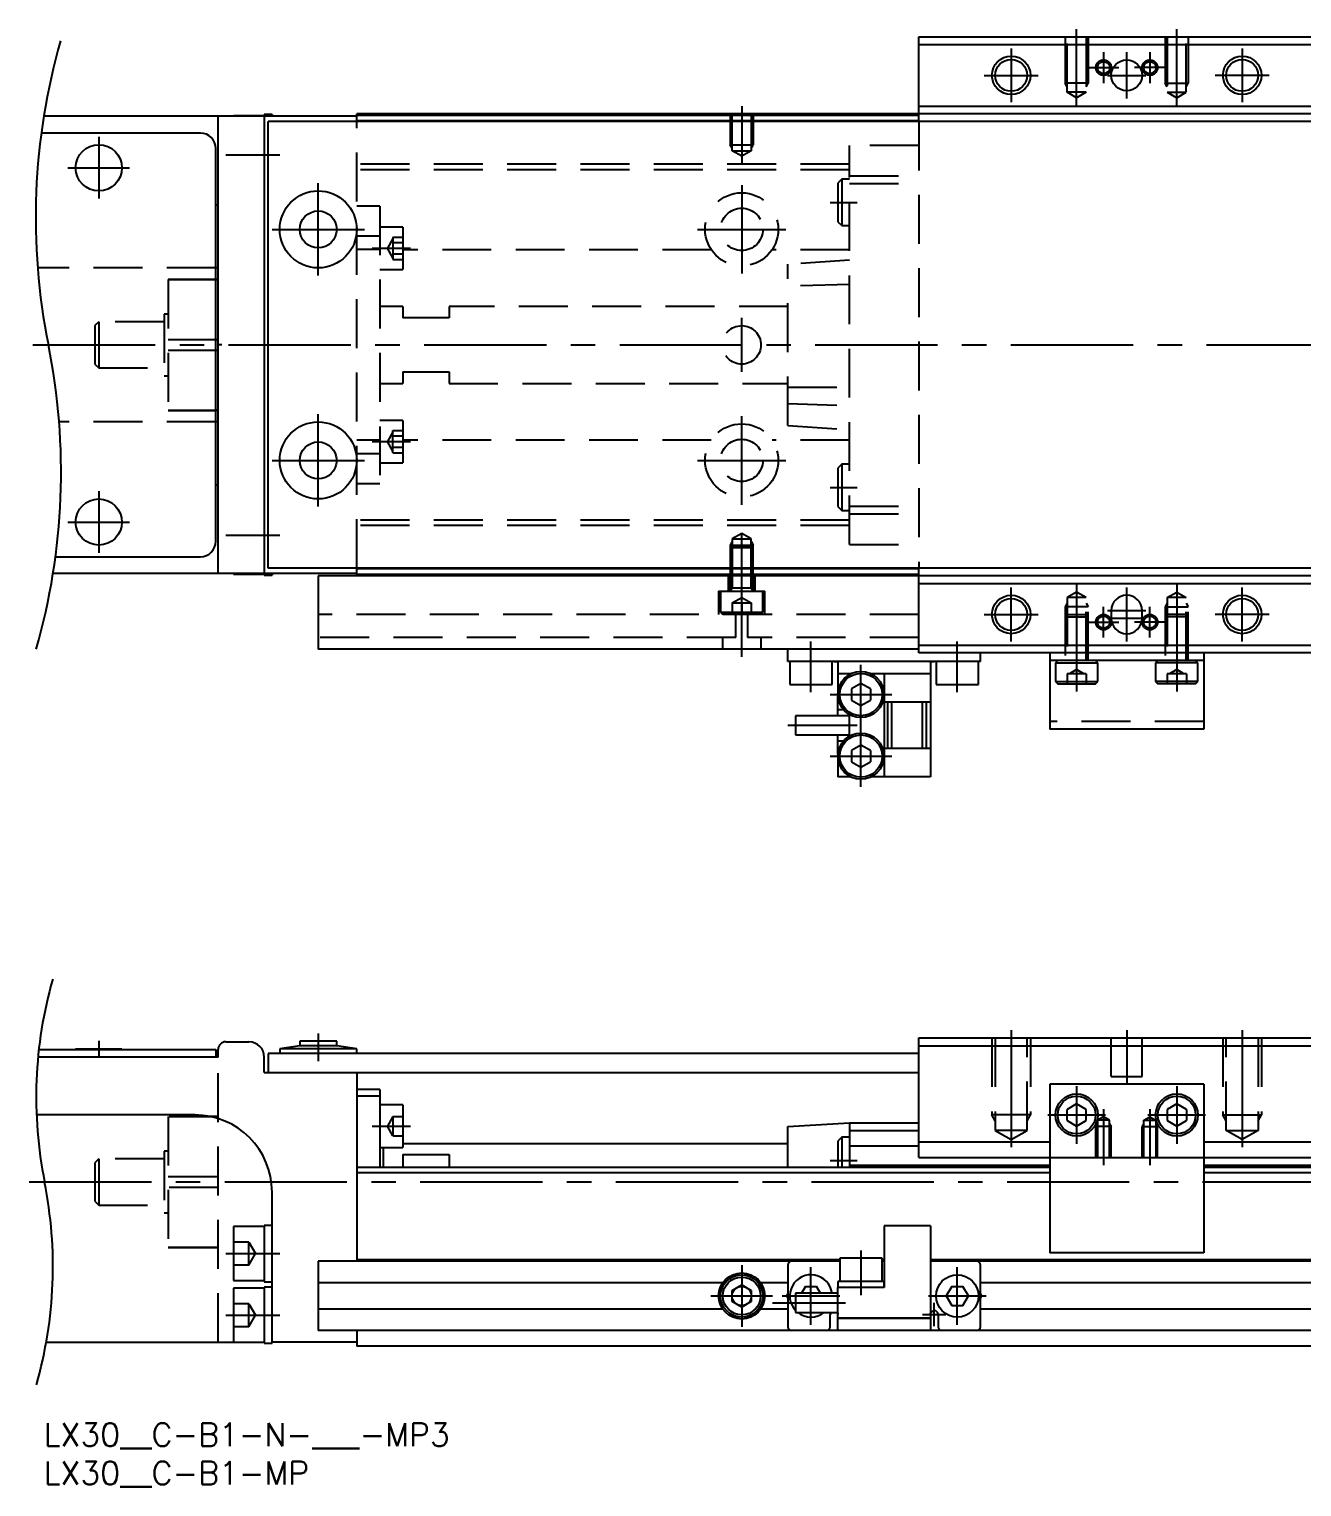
# Model space of a CAD drawing. Extents: x -2 to 444, y -8 to 195.
# Drawn here: x -1.9 to 163.4, y -8.3 to 181 of the extents above; entities that cross this region are included whole.
import ezdxf

# ---------------------------------------------------------------- set-up
doc = ezdxf.new("R2010")
doc.units = 0
doc.header["$LTSCALE"] = 0.5
doc.linetypes.add('CENTER', pattern=[50.8, 31.75, -6.35, 6.35, -6.35])
doc.linetypes.add('DASHED', pattern=[19.05, 12.7, -6.35])
for name, color, linetype in [('MSM_CENTER', 1, 'CENTER'), ('MSM_CONTINUOUS', 7, 'CONTINUOUS'), ('MSM_DASHED', 4, 'DASHED'), ('MSM_NARROW', 5, 'CONTINUOUS'), ('MSM_PART_NUMBER', 7, 'CONTINUOUS')]:
    doc.layers.add(name, color=color, linetype=linetype)
doc.styles.get("Standard").update_dxf_attribs({"font": 'txt.shx', "height": 3, "bigfont": 'bigfont.shx'})

msp = doc.modelspace()

# ---------------------------------------------------------------- linework, layer by layer
at = {"layer": 'MSM_CENTER'}
for p, q in [((134.14, 171.09), (134.14, 181)), ((147.14, 171.09), (147.14, 181)), ((125.64, 178.5), (125.64, 171.5)), ((137.64, 178), (137.64, 174)), ((140.64, 172), (140.64, 178)), ((143.64, 178), (143.64, 174)), ((155.64, 178.5), (155.64, 171.5)), ((122.14, 175), (129.14, 175)), ((135.64, 176), (139.64, 176)), ((138.14, 175), (143.14, 175)), ((145.64, 176), (141.64, 176)), ((159.14, 175), (152.14, 175)), ((90.64, 171), (90.64, 163.49)), ((7.14, 167), (7.14, 159)), ((23.64, 164.7), (30.64, 164.7)), ((3.14, 163), (11.14, 163)), ((35.64, 149), (35.64, 161)), ((90.64, 160.75), (90.64, 149.25)), ((102.14, 158.5), (105.64, 158.5)), ((29.64, 155), (41.64, 155)), ((84.89, 155), (96.39, 155)), ((42.64, 152.55), (47.64, 152.55)), ((90.64, 136.5), (90.64, 143.5)), ((-1.4, 140), (353.64, 140)), ((35.64, 119), (35.64, 131)), ((90.64, 119.25), (90.64, 130.75)), ((42.64, 127.44), (47.64, 127.44)), ((29.64, 125), (41.64, 125)), ((84.89, 125), (96.39, 125)), ((102.14, 121.5), (105.64, 121.5)), ((7.14, 121), (7.14, 113)), ((3.14, 117), (11.14, 117)), ((90.64, 99.5), (90.64, 116.51)), ((23.64, 115.3), (30.64, 115.3)), ((125.64, 101.5), (125.64, 108.5)), ((134.14, 108.91), (134.14, 95)), ((140.64, 101.5), (140.64, 108.5)), ((147.14, 108.91), (147.14, 95)), ((155.64, 101.5), (155.64, 108.5)), ((122.14, 105), (129.14, 105)), ((137.64, 102), (137.64, 106)), ((138.14, 105.5), (143.14, 105.5)), ((138.14, 104.5), (143.14, 104.5)), ((143.64, 102), (143.64, 106)), ((159.14, 105), (152.14, 105)), ((135.64, 104), (139.64, 104)), ((145.64, 104), (141.64, 104)), ((99.64, 94.9), (99.64, 101.5)), ((118.64, 94.9), (118.64, 101.5)), ((106.13, 82.6), (106.13, 98.6)), ((102.13, 94.6), (110.13, 94.6)), ((96.64, 90.6), (105.64, 90.6)), ((102.13, 86.6), (110.13, 86.6)), ((7.14, 49.61), (7.14, 47.49)), ((35.64, 50.6), (35.64, 47)), ((125.64, 51), (125.64, 35.81)), ((140.64, 51), (140.64, 44)), ((155.64, 51), (155.64, 35.81)), ((134.14, 43.75), (134.14, 36.25)), ((147.14, 43.75), (147.14, 36.25)), ((130.39, 40), (137.89, 40)), ((137.64, 40.76), (137.64, 33.5)), ((143.39, 40), (150.89, 40)), ((143.64, 40.76), (143.64, 33.5)), ((42.64, 38.55), (47.64, 38.55)), ((102.14, 34.1), (105.64, 34.1)), ((-1.9, 31.3), (353.64, 31.3)), ((23.64, 22), (30.64, 22)), ((106.13, 22.4), (106.13, 16.6)), ((90.64, 20.5), (90.64, 12.5)), ((99.64, 12.75), (99.64, 20.25)), ((118.64, 12.75), (118.64, 20.25)), ((86.64, 16.5), (94.64, 16.5)), ((94.64, 15.6), (104.14, 15.6)), ((95.89, 16.5), (103.39, 16.5)), ((114.89, 16.5), (122.39, 16.5)), ((115.64, 12.6), (115.64, 15.6)), ((23.64, 14), (30.64, 14)), ((114.14, 14.1), (117.14, 14.1))]:
    msp.add_line(p, q, dxfattribs=at)
at = {"layer": 'MSM_CONTINUOUS'}
for p, q in [((113.64, 180), (167.64, 180)), ((113.64, 169), (113.64, 180)), ((113.64, 179), (167.64, 179)), ((113.64, 171), (167.64, 171)), ((40.64, 169.7), (0.01, 169.7)), ((22.64, 110.3), (22.64, 169.7)), ((24.64, 169.75), (24.64, 169.7)), ((28.64, 169.75), (24.64, 169.75)), ((29.64, 169.9), (28.64, 169.9)), ((28.64, 169.9), (28.64, 110.1)), ((351.14, 169), (29.14, 169)), ((29.14, 111), (29.14, 169)), ((29.64, 169.9), (29.64, 169.7)), ((40.64, 169), (40.64, 170)), ((340.64, 170), (40.64, 170)), ((113.64, 169.8), (40.64, 169.8)), ((113.64, 169.1), (40.64, 169.1)), ((20.34, 167.5), (-0.32, 167.5)), ((22.34, 114.5), (22.34, 165.5)), ((22.34, 158.2), (22.64, 158.2)), ((22.64, 150), (22.34, 150)), ((22.64, 148.5), (22.34, 148.5)), ((22.64, 148.47), (22.34, 148.47)), ((22.34, 140.72), (22.64, 140.72)), ((22.64, 139.28), (22.34, 139.28)), ((22.64, 131.53), (22.34, 131.53)), ((22.64, 131.5), (22.34, 131.5)), ((22.64, 130), (22.34, 130)), ((22.64, 121.8), (22.34, 121.8)), ((1.52, 112.5), (20.34, 112.5)), ((40.64, 110.3), (1.19, 110.3)), ((24.64, 110.3), (24.64, 110.25)), ((24.64, 110.25), (28.64, 110.25)), ((28.64, 110.1), (29.64, 110.1)), ((351.14, 111), (29.14, 111)), ((29.64, 110.3), (29.64, 110.1)), ((35.64, 110), (35.64, 100.5)), ((345.64, 110), (35.64, 110)), ((40.64, 110), (40.64, 111)), ((113.64, 110.9), (40.64, 110.9)), ((113.64, 110.2), (40.64, 110.2)), ((113.64, 100), (113.64, 111)), ((113.64, 109), (167.64, 109)), ((138.64, 105.5), (138.64, 104.5)), ((142.64, 104.5), (142.64, 105.5)), ((113.64, 100.5), (35.64, 100.5)), ((96.64, 98.9), (96.64, 100.5)), ((113.64, 101), (167.64, 101)), ((121.64, 98.9), (96.64, 98.9)), ((96.89, 98.9), (96.89, 95.9)), ((102.39, 95.9), (102.39, 98.9)), ((102.64, 98.9), (102.8, 98.9)), ((102.8, 98.9), (102.95, 98.89)), ((102.95, 98.89), (103.06, 98.87)), ((103.06, 98.87), (103.12, 98.83)), ((103.12, 98.83), (103.14, 98.77)), ((103.14, 98.77), (103.14, 94.84)), ((167.64, 100), (113.64, 100)), ((115.14, 98.77), (115.16, 98.84)), ((115.14, 98.77), (115.14, 83.9)), ((115.16, 98.84), (115.23, 98.88)), ((115.23, 98.88), (115.34, 98.9)), ((115.34, 98.9), (115.49, 98.9)), ((115.49, 98.9), (115.64, 98.9)), ((115.89, 98.9), (115.89, 95.9)), ((121.39, 95.9), (121.39, 98.9)), ((121.64, 98.9), (121.64, 100)), ((130.64, 100), (130.64, 90.1)), ((150.64, 99), (130.64, 99)), ((131.69, 99), (131.39, 98.7)), ((131.39, 98.7), (131.39, 96.3)), ((131.39, 98.7), (136.89, 98.7)), ((136.89, 98.7), (136.59, 99)), ((136.89, 96.3), (136.89, 98.7)), ((144.69, 99), (144.39, 98.7)), ((144.39, 98.7), (144.39, 96.3)), ((149.89, 98.7), (144.39, 98.7)), ((149.89, 98.7), (149.59, 99)), ((149.89, 96.3), (149.89, 98.7)), ((150.64, 100), (150.64, 90.1)), ((104.82, 97.3), (103.14, 97.3)), ((115.14, 97.3), (107.44, 97.3)), ((109.14, 97.3), (109.14, 83.9)), ((96.89, 95.9), (102.39, 95.9)), ((106.13, 96.04), (104.88, 95.32)), ((104.88, 95.32), (104.88, 93.88)), ((107.38, 95.32), (106.13, 96.04)), ((107.38, 95.32), (107.38, 93.88)), ((115.89, 95.9), (121.39, 95.9)), ((131.39, 96.3), (136.89, 96.3)), ((131.39, 96.3), (131.69, 96)), ((131.69, 96), (136.59, 96)), ((136.59, 96), (136.89, 96.3)), ((149.89, 96.3), (144.39, 96.3)), ((144.39, 96.3), (144.69, 96)), ((149.59, 96), (144.69, 96)), ((149.59, 96), (149.89, 96.3)), ((103.14, 91.85), (103.14, 94.36)), ((104.88, 93.88), (106.13, 93.16)), ((106.13, 93.16), (107.38, 93.88)), ((115.14, 93.6), (109.14, 93.6)), ((109.64, 87.6), (109.64, 93.6)), ((110.14, 87.6), (110.14, 93.6)), ((114.14, 87.6), (114.14, 93.6)), ((114.64, 87.6), (114.64, 93.6)), ((97.64, 91.85), (97.64, 89.35)), ((104.64, 91.85), (97.64, 91.85)), ((103.89, 92.6), (103.14, 92.6)), ((104.64, 89.2), (104.64, 92)), ((97.64, 89.35), (104.64, 89.35)), ((103.14, 86.84), (103.14, 89.35)), ((150.64, 90.1), (130.64, 90.1)), ((103.14, 88.6), (103.89, 88.6)), ((106.13, 88.04), (104.88, 87.32)), ((104.88, 87.32), (104.88, 85.88)), ((107.38, 87.32), (106.13, 88.04)), ((107.38, 87.32), (107.38, 85.88)), ((115.14, 87.6), (109.14, 87.6)), ((103.14, 86.36), (103.14, 83.9)), ((104.88, 85.88), (106.13, 85.16)), ((106.13, 85.16), (107.38, 85.88)), ((104.82, 83.9), (103.14, 83.9)), ((115.14, 83.9), (107.44, 83.9)), ((23.64, 49.5), (26.64, 49.5)), ((33.24, 49.6), (33.24, 49)), ((38.04, 49.6), (33.24, 49.6)), ((38.04, 49), (38.04, 49.6)), ((113.64, 34.5), (113.64, 50)), ((113.64, 50), (167.64, 50)), ((22.64, 47.5), (-0.75, 47.5)), ((-0.65, 48.5), (22.34, 48.5)), ((4.14, 48.6), (10.14, 48.6)), ((4.14, 48.6), (4.14, 48.5)), ((10.14, 48.5), (10.14, 48.6)), ((22.34, 48.5), (22.34, 47.5)), ((22.64, 47.5), (22.64, 48.5)), ((28.64, 45.5), (28.64, 47.5)), ((29.14, 48), (29.14, 45.5)), ((113.64, 48), (29.14, 48)), ((33.24, 49), (30.64, 48.6)), ((30.64, 48.6), (30.64, 48)), ((40.64, 48.6), (30.64, 48.6)), ((38.04, 49), (33.24, 49)), ((40.64, 48.6), (38.04, 49)), ((40.64, 48), (40.64, 48.6)), ((113.64, 49), (167.64, 49)), ((28.64, 45.5), (113.64, 45.5)), ((40.64, 45.5), (40.64, 21)), ((150.64, 44), (130.64, 44)), ((130.64, 44), (130.64, 22.1)), ((150.64, 44), (150.64, 22.1)), ((43.64, 43.3), (40.64, 43.3)), ((43.64, 42.45), (40.64, 42.45)), ((43.64, 43.3), (43.64, 33.2)), ((19.64, 40), (-0.95, 40)), ((46.64, 41.3), (43.64, 41.3)), ((46.64, 41.3), (46.64, 35.8)), ((134.14, 41.44), (132.89, 40.72)), ((132.89, 39.28), (132.89, 40.72)), ((135.39, 40.72), (134.14, 41.44)), ((135.39, 39.28), (135.39, 40.72)), ((147.14, 41.44), (145.89, 40.72)), ((145.89, 40.72), (145.89, 39.28)), ((148.39, 40.72), (147.14, 41.44)), ((148.39, 40.72), (148.39, 39.28)), ((96.64, 38.5), (104.64, 39)), ((96.64, 33.2), (96.64, 38.5)), ((104.64, 39), (113.64, 39)), ((104.64, 39), (104.64, 33.2)), ((104.64, 38), (113.64, 38)), ((132.89, 39.28), (134.14, 38.56)), ((134.14, 38.56), (135.39, 39.28)), ((145.89, 39.28), (147.14, 38.56)), ((147.14, 38.56), (148.39, 39.28)), ((46.64, 36.3), (96.64, 36.3)), ((103.64, 37.1), (103.14, 36.6)), ((103.14, 36.6), (103.14, 33.2)), ((104.64, 37.1), (103.64, 37.1)), ((103.64, 37.1), (103.64, 33.2)), ((104.64, 36), (113.64, 36)), ((113.64, 36.5), (130.64, 36.5)), ((150.64, 36.5), (167.64, 36.5)), ((43.64, 35.8), (46.64, 35.8)), ((44.14, 33.2), (44.14, 35.8)), ((46.64, 34.87), (52.64, 34.87)), ((46.64, 34.87), (46.64, 33.2)), ((52.64, 34.87), (52.64, 33.2)), ((113.64, 34.5), (167.64, 34.5)), ((130.64, 33.2), (40.64, 33.2)), ((130.64, 32.5), (40.64, 32.5)), ((104.64, 33.5), (130.64, 33.5)), ((150.64, 33.5), (176.64, 33.5)), ((340.64, 33.2), (150.64, 33.2)), ((340.64, 32.5), (150.64, 32.5)), ((29.64, 10.35), (29.64, 30)), ((28.64, 25.5), (24.64, 25.5)), ((24.64, 25.5), (24.64, 18.5)), ((29.64, 25.65), (28.64, 25.65)), ((28.64, 25.65), (28.64, 18.35)), ((109.14, 25.6), (109.14, 17.6)), ((115.14, 25.6), (109.14, 25.6)), ((115.14, 25.6), (115.14, 12)), ((103.38, 21), (35.64, 21)), ((35.64, 21), (35.64, 12)), ((103.38, 21.2), (40.64, 21.2)), ((103.38, 21.4), (103.38, 18.4)), ((108.88, 21.4), (103.38, 21.4)), ((108.88, 18.4), (108.88, 21.4)), ((109.14, 21.2), (108.88, 21.2)), ((109.14, 21), (108.88, 21)), ((184.88, 21.2), (115.14, 21.2)), ((184.88, 21), (115.14, 21)), ((150.64, 22.1), (130.64, 22.1)), ((96.64, 20.5), (96.64, 12.5)), ((121.64, 12.5), (121.64, 20.5)), ((24.64, 18.5), (28.64, 18.5)), ((28.64, 17.5), (24.64, 17.5)), ((24.64, 17.5), (24.64, 10.5)), ((28.64, 18.35), (29.64, 18.35)), ((29.64, 17.65), (28.64, 17.65)), ((28.64, 17.65), (28.64, 10.35)), ((88.17, 18.2), (35.64, 18.2)), ((89.39, 17.22), (90.64, 17.94)), ((89.39, 15.78), (89.39, 17.22)), ((90.64, 17.94), (91.89, 17.22)), ((91.89, 17.22), (91.89, 15.78)), ((96.64, 18.2), (93.11, 18.2)), ((98.92, 17.75), (98.4, 16.85)), ((98.92, 17.75), (100.36, 17.75)), ((100.88, 16.85), (100.36, 17.75)), ((103.13, 18.4), (103.13, 17.6)), ((109.13, 18.4), (103.13, 18.4)), ((109.14, 17.6), (103.13, 17.6)), ((103.14, 12), (103.14, 17.6)), ((109.13, 17.6), (109.13, 18.4)), ((117.92, 17.75), (117.19, 16.5)), ((117.92, 17.75), (119.36, 17.75)), ((120.08, 16.5), (119.36, 17.75)), ((178.14, 18.2), (121.64, 18.2)), ((90.64, 15.06), (89.39, 15.78)), ((91.89, 15.78), (90.64, 15.06)), ((96.64, 16.8), (96.46, 16.5)), ((96.46, 16.5), (96.64, 16.2)), ((103.14, 16.85), (97.64, 16.85)), ((97.64, 16.85), (97.64, 14.35)), ((117.19, 16.5), (117.92, 15.25)), ((117.92, 15.25), (119.36, 15.25)), ((119.36, 15.25), (120.08, 16.5)), ((121.81, 16.5), (121.64, 16.8)), ((121.64, 16.2), (121.81, 16.5)), ((88.17, 14.8), (35.64, 14.8)), ((96.64, 14.8), (93.11, 14.8)), ((97.64, 14.35), (103.14, 14.35)), ((102.14, 12.5), (102.14, 14.1)), ((103.07, 14.35), (103.12, 14.23)), ((103.12, 14.23), (103.14, 14.1)), ((103.14, 13.65), (115.14, 13.65)), ((103.14, 13.6), (115.14, 13.6)), ((103.19, 13.65), (103.19, 13.6)), ((115.09, 13.65), (115.09, 13.6)), ((115.14, 14.1), (115.16, 14.25)), ((115.16, 14.25), (115.23, 14.39)), ((115.23, 14.39), (115.34, 14.5)), ((115.34, 14.5), (115.49, 14.58)), ((115.49, 14.58), (115.64, 14.6)), ((116.14, 14.1), (116.14, 12.5)), ((178.14, 14.8), (121.64, 14.8)), ((345.64, 12), (35.64, 12)), ((40.64, 12), (40.64, 10)), ((0.33, 10.5), (28.64, 10.5)), ((28.64, 10.35), (29.64, 10.35)), ((40.64, 10.5), (29.64, 10.5)), ((340.64, 10), (40.64, 10))]:
    msp.add_line(p, q, dxfattribs=at)
for centre, radius in [((125.64, 175), 2.07), ((140.64, 175), 2), ((155.64, 175), 2.07), ((7.14, 163), 3), ((35.64, 155), 5), ((35.64, 155), 2.4), ((35.64, 125), 5), ((35.64, 125), 2.4), ((7.14, 117), 3), ((125.64, 105), 2.07), ((155.64, 105), 2.07), ((106.13, 94.6), 3), ((106.13, 94.6), 2.75), ((106.13, 86.6), 3), ((106.13, 86.6), 2.75), ((134.14, 40), 2.75), ((134.14, 40), 2.45), ((147.14, 40), 2.75), ((147.14, 40), 2.45), ((90.64, 16.5), 3), ((90.64, 16.5), 2.75), ((90.64, 16.5), 2.45), ((118.64, 16.5), 2.75), ((90.64, 16.5), 1.25)]:
    msp.add_circle(centre, radius, dxfattribs=at)
for centre, radius, start, end in [((20.34, 165.5), 2, 0, 90), ((20.34, 114.5), 2, 270, 0), ((140.64, 105.5), 2, 0, 180), ((140.64, 104.5), 2, 180, 0), ((23.64, 48.5), 1, 90, 180), ((26.64, 47.5), 2, 0, 90), ((19.64, 30), 10, 0, 90), ((97.14, 20.5), 0.5, 90, 180), ((121.14, 20.5), 0.5, 0, 90), ((99.64, 16.5), 2.75, 7.312, 223.3418), ((99.64, 16.5), 2.75, 231.4273, 308.5727), ((102.64, 14.1), 0.5, 150, 180), ((115.64, 14.1), 0.5, 0, 90), ((97.14, 12.5), 0.5, 180, 270), ((101.64, 12.5), 0.5, 270, 0), ((116.64, 12.5), 0.5, 180, 270), ((121.14, 12.5), 0.5, 270, 0)]:
    msp.add_arc(centre, radius, start, end, dxfattribs=at)
at = {"layer": 'MSM_DASHED'}
for p, q in [((132.64, 180), (132.64, 174)), ((132.91, 172.8), (132.91, 180)), ((135.37, 180), (135.37, 172.8)), ((135.64, 180), (135.64, 174)), ((145.64, 180), (145.64, 174)), ((145.91, 180), (145.91, 172.8)), ((148.37, 172.8), (148.37, 180)), ((148.64, 180), (148.64, 174)), ((135.64, 174), (132.64, 174)), ((132.91, 173.53), (132.64, 174)), ((135.37, 172.8), (132.91, 172.8)), ((134.14, 172.09), (132.91, 172.8)), ((135.37, 172.8), (134.14, 172.09)), ((135.37, 173.53), (135.64, 174)), ((145.64, 174), (148.64, 174)), ((145.91, 173.53), (145.64, 174)), ((145.91, 172.8), (148.37, 172.8)), ((145.91, 172.8), (147.14, 172.09)), ((147.14, 172.09), (148.37, 172.8)), ((148.37, 173.53), (148.64, 174)), ((40.64, 111), (40.64, 169)), ((89.14, 170), (89.14, 166)), ((89.41, 165.2), (89.41, 170)), ((91.87, 170), (91.87, 165.2)), ((92.14, 170), (92.14, 166)), ((113.64, 169), (113.64, 111)), ((89.41, 165.53), (89.14, 166)), ((89.14, 166), (92.14, 166)), ((89.41, 165.2), (91.87, 165.2)), ((90.64, 164.49), (89.41, 165.2)), ((91.87, 165.2), (90.64, 164.49)), ((91.87, 165.53), (92.14, 166)), ((113.64, 165.9), (104.64, 165.9)), ((104.64, 114.1), (104.64, 165.9)), ((104.64, 163.45), (40.64, 163.45)), ((104.64, 162.75), (40.64, 162.75)), ((103.64, 161.5), (103.14, 161)), ((103.14, 161), (103.14, 156)), ((103.64, 161.5), (103.64, 155.5)), ((104.64, 161.5), (103.64, 161.5)), ((104.64, 161.95), (113.64, 161.95)), ((104.64, 160.95), (113.64, 160.95)), ((43.64, 158), (40.64, 158)), ((43.64, 158), (43.64, 122)), ((46.64, 155.3), (43.64, 155.3)), ((46.64, 155.3), (46.64, 149.8)), ((103.14, 156), (103.64, 155.5)), ((103.64, 155.5), (104.64, 155.5)), ((43.64, 154.13), (40.64, 154.13)), ((45.34, 153.8), (44.62, 152.55)), ((45.34, 154), (46.64, 154)), ((45.34, 154), (45.34, 151.11)), ((43.64, 152.38), (40.64, 152.38)), ((45.34, 151.3), (44.62, 152.55)), ((45.34, 153.28), (46.64, 153.28)), ((45.34, 151.83), (46.64, 151.83)), ((86.69, 152.36), (46.64, 152.36)), ((104.64, 152.36), (94.58, 152.36)), ((22.34, 150), (-0.79, 150)), ((43.64, 149.8), (46.64, 149.8)), ((45.34, 151.11), (46.64, 151.11)), ((104.64, 151), (96.64, 150.47)), ((96.64, 129.53), (96.64, 150.47)), ((16.14, 148.5), (16.14, 131.5)), ((22.34, 148.5), (16.14, 148.5)), ((22.34, 148.47), (16.14, 148.47)), ((104.64, 147.86), (96.64, 147.6)), ((15.64, 144), (15.64, 136)), ((16.14, 144), (15.64, 144)), ((46.64, 145), (43.64, 145)), ((46.64, 145), (46.64, 143.5)), ((52.64, 145), (52.64, 143.5)), ((96.64, 145), (52.64, 145)), ((7.14, 143), (6.64, 142.5)), ((6.64, 142.5), (6.64, 137.5)), ((7.14, 143), (7.14, 137)), ((15.64, 143), (7.14, 143)), ((52.64, 143.5), (46.64, 143.5)), ((16.14, 140.72), (22.34, 140.72)), ((22.34, 139.28), (16.14, 139.28)), ((23.14, 140), (22.64, 140)), ((6.64, 137.5), (7.14, 137)), ((7.14, 137), (15.64, 137)), ((46.64, 136.5), (52.64, 136.5)), ((46.64, 136.5), (46.64, 135)), ((52.64, 136.5), (52.64, 135)), ((15.64, 136), (16.14, 136)), ((43.64, 135), (46.64, 135)), ((52.64, 135), (96.64, 135)), ((96.64, 134.5), (104.14, 134.5)), ((16.14, 131.53), (22.34, 131.53)), ((16.14, 131.5), (22.34, 131.5)), ((96.64, 132.4), (104.64, 132.14)), ((22.34, 130), (1.99, 130)), ((46.64, 130.19), (43.64, 130.19)), ((45.34, 128.89), (46.64, 128.89)), ((45.34, 126), (45.34, 128.89)), ((46.64, 130.19), (46.64, 124.69)), ((96.64, 129.53), (104.64, 129)), ((43.64, 127.62), (40.64, 127.62)), ((45.34, 128.69), (44.62, 127.44)), ((45.34, 126.19), (44.62, 127.44)), ((45.34, 128.17), (46.64, 128.17)), ((86.69, 127.64), (46.64, 127.64)), ((104.64, 127.64), (94.58, 127.64)), ((43.64, 125.87), (40.64, 125.87)), ((45.34, 126.72), (46.64, 126.72)), ((45.34, 126), (46.64, 126)), ((43.64, 124.69), (46.64, 124.69)), ((103.64, 124.5), (103.14, 124)), ((103.14, 124), (103.14, 119)), ((104.64, 124.5), (103.64, 124.5)), ((103.64, 124.5), (103.64, 118.5)), ((40.64, 122), (43.64, 122)), ((103.14, 119), (103.64, 118.5)), ((103.64, 118.5), (104.64, 118.5)), ((104.64, 119.05), (113.64, 119.05)), ((104.64, 118.05), (113.64, 118.05)), ((104.64, 117.25), (40.64, 117.25)), ((104.64, 116.55), (40.64, 116.55)), ((90.64, 115.51), (89.41, 114.8)), ((91.87, 114.8), (90.64, 115.51)), ((89.41, 114.47), (89.14, 114)), ((89.14, 114), (89.14, 108)), ((89.14, 114), (92.14, 114)), ((89.41, 113.96), (89.14, 113.69)), ((89.14, 113.69), (92.14, 113.69)), ((89.41, 114.8), (91.87, 114.8)), ((89.41, 114.8), (89.41, 108.47)), ((89.41, 113.96), (91.87, 113.96)), ((91.87, 108.47), (91.87, 114.8)), ((91.87, 114.47), (92.14, 114)), ((92.14, 113.69), (91.87, 113.96)), ((92.14, 108), (92.14, 114)), ((104.64, 114.1), (113.64, 114.1)), ((88.89, 110), (88.89, 108)), ((92.39, 108), (92.39, 110)), ((87.64, 108), (93.64, 108)), ((87.64, 108), (87.64, 105)), ((87.89, 108), (87.89, 105.3)), ((89.14, 108.47), (92.14, 108.47)), ((89.14, 108), (89.41, 108.47)), ((92.14, 108), (91.87, 108.47)), ((93.39, 105.3), (93.39, 108)), ((93.64, 105), (93.64, 108)), ((134.14, 107.91), (132.91, 107.2)), ((135.37, 107.2), (134.14, 107.91)), ((145.91, 107.2), (147.14, 107.91)), ((147.14, 107.91), (148.37, 107.2)), ((89.39, 106.5), (90.64, 107.22)), ((89.39, 106.5), (89.39, 105)), ((89.39, 106.5), (91.89, 106.5)), ((90.64, 107.22), (91.89, 106.5)), ((90.64, 106.5), (90.64, 105)), ((91.89, 106.5), (91.89, 105)), ((132.91, 106.47), (132.64, 106)), ((135.37, 107.2), (132.91, 107.2)), ((132.91, 107.2), (132.91, 99)), ((135.37, 99), (135.37, 107.2)), ((135.37, 106.47), (135.64, 106)), ((145.91, 106.47), (145.64, 106)), ((145.91, 107.2), (145.91, 99)), ((148.37, 107.2), (145.91, 107.2)), ((148.37, 99), (148.37, 107.2)), ((148.37, 106.47), (148.64, 106)), ((113.64, 105), (35.64, 105)), ((87.89, 105.3), (88.19, 105)), ((87.89, 105.3), (93.39, 105.3)), ((89.87, 102), (89.87, 105)), ((91.41, 105), (91.41, 102)), ((93.09, 105), (93.39, 105.3)), ((132.64, 106), (132.64, 99)), ((135.64, 106), (132.64, 106)), ((132.94, 105), (132.64, 104.69)), ((132.64, 104.69), (135.64, 104.69)), ((132.94, 105), (135.33, 105)), ((135.64, 104.69), (135.33, 105)), ((135.64, 99), (135.64, 106)), ((145.64, 106), (148.64, 106)), ((145.64, 106), (145.64, 99)), ((145.94, 105), (145.64, 104.69)), ((148.64, 104.69), (145.64, 104.69)), ((148.33, 105), (145.94, 105)), ((148.64, 104.69), (148.33, 105)), ((148.64, 99), (148.64, 106)), ((89.87, 102), (35.64, 102)), ((88.17, 100.5), (88.17, 102)), ((113.64, 102), (91.41, 102)), ((93.11, 102), (93.11, 100.5)), ((132.89, 97.3), (132.89, 96)), ((135.39, 97.3), (132.89, 97.3)), ((134.14, 97.84), (133.2, 97.3)), ((135.07, 97.3), (134.14, 97.84)), ((134.14, 97.3), (134.14, 96)), ((135.39, 97.3), (135.39, 96)), ((145.89, 97.3), (145.89, 96)), ((148.39, 97.3), (145.89, 97.3)), ((147.14, 97.84), (146.2, 97.3)), ((148.07, 97.3), (147.14, 97.84)), ((147.14, 97.3), (147.14, 96)), ((148.39, 97.3), (148.39, 96)), ((150.64, 91.1), (130.64, 91.1)), ((123.14, 50), (123.14, 40)), ((123.57, 50), (123.57, 38)), ((127.7, 38), (127.7, 50)), ((128.14, 50), (128.14, 40)), ((138.64, 45), (138.64, 50)), ((142.64, 45), (142.64, 50)), ((153.14, 50), (153.14, 40)), ((153.57, 38), (153.57, 50)), ((157.7, 50), (157.7, 38)), ((158.14, 50), (158.14, 40)), ((22.64, 10.5), (22.64, 47.5)), ((138.64, 45), (142.64, 45)), ((16.14, 39.8), (16.14, 22.8)), ((22.64, 39.8), (16.14, 39.8)), ((22.64, 39.77), (16.14, 39.77)), ((45.34, 39.8), (44.62, 38.55)), ((45.34, 39.8), (46.64, 39.8)), ((45.34, 39.8), (45.34, 37.3)), ((128.14, 40), (123.14, 40)), ((123.57, 39.25), (123.14, 40)), ((127.7, 39.25), (128.14, 40)), ((137.64, 39.76), (136.85, 39.31)), ((138.42, 39.31), (137.64, 39.76)), ((142.85, 39.31), (143.64, 39.76)), ((143.64, 39.76), (144.42, 39.31)), ((153.14, 40), (158.14, 40)), ((153.57, 39.25), (153.14, 40)), ((157.7, 39.25), (158.14, 40)), ((45.34, 37.3), (44.62, 38.55)), ((45.34, 38.55), (46.64, 38.55)), ((127.7, 38), (123.57, 38)), ((123.57, 38), (125.64, 36.81)), ((125.64, 36.81), (127.7, 38)), ((136.85, 38.87), (136.64, 38.5)), ((138.64, 38.5), (136.64, 38.5)), ((136.64, 34.5), (136.64, 38.5)), ((138.42, 39.31), (136.85, 39.31)), ((136.85, 39.31), (136.85, 34.5)), ((138.42, 34.5), (138.42, 39.31)), ((138.42, 38.87), (138.64, 38.5)), ((138.64, 34.5), (138.64, 38.5)), ((142.85, 38.87), (142.64, 38.5)), ((142.64, 34.5), (142.64, 38.5)), ((142.64, 38.5), (144.64, 38.5)), ((142.85, 39.31), (144.42, 39.31)), ((142.85, 34.5), (142.85, 39.31)), ((144.42, 39.31), (144.42, 34.5)), ((144.42, 38.87), (144.64, 38.5)), ((144.64, 34.5), (144.64, 38.5)), ((153.57, 38), (157.7, 38)), ((155.64, 36.81), (153.57, 38)), ((157.7, 38), (155.64, 36.81)), ((45.34, 37.3), (46.64, 37.3)), ((7.14, 34.3), (6.64, 33.8)), ((7.14, 34.3), (7.14, 28.3)), ((15.64, 34.3), (7.14, 34.3)), ((15.64, 35.3), (15.64, 27.3)), ((16.14, 35.3), (15.64, 35.3)), ((6.64, 33.8), (6.64, 28.8)), ((16.14, 32.02), (22.64, 32.02)), ((22.64, 30.58), (16.14, 30.58)), ((6.64, 28.8), (7.14, 28.3)), ((7.14, 28.3), (15.64, 28.3)), ((15.64, 27.3), (16.14, 27.3)), ((16.14, 22.83), (22.64, 22.83)), ((16.14, 22.8), (22.64, 22.8)), ((26.64, 23.5), (24.64, 23.5)), ((26.64, 20.5), (26.64, 23.5)), ((26.64, 23.5), (27.5, 22)), ((26.64, 20.5), (27.5, 22)), ((26.64, 20.5), (24.64, 20.5)), ((26.64, 15.5), (24.64, 15.5)), ((26.64, 12.5), (26.64, 15.5)), ((26.64, 15.5), (27.5, 14)), ((26.64, 12.5), (27.5, 14)), ((26.64, 12.5), (24.64, 12.5))]:
    msp.add_line(p, q, dxfattribs=at)
for centre, radius in [((137.64, 176), 1), ((137.64, 176), 0.784), ((143.64, 176), 1), ((143.64, 176), 0.784), ((90.64, 155), 4.75), ((90.64, 155), 2.75), ((90.64, 140), 2.5), ((90.64, 125), 4.75), ((90.64, 125), 2.75), ((137.64, 104), 1), ((137.64, 104), 0.784), ((143.64, 104), 1), ((143.64, 104), 0.784)]:
    msp.add_circle(centre, radius, dxfattribs=at)
at = {"layer": 'MSM_NARROW'}
for centre in [(125.64, 175), (155.64, 175), (125.64, 105), (155.64, 105)]:
    msp.add_circle(centre, 2.5, dxfattribs=at)
for centre, radius, start, end in [((82.6, 156.5), 83.65, 164.0452, 191.3736), ((-81.4, 123.5), 83.65, 344.0452, 11.3736), ((54.77, 42.3), 55.76, 164.0452, 191.3736), ((-54.57, 20.3), 55.76, 344.0452, 11.3736)]:
    msp.add_arc(centre, radius, start, end, dxfattribs=at)

# ---------------------------------------------------------------- texts
at = {"layer": 'MSM_PART_NUMBER'}
for s, p in [('LX30__C-B1-N-___-MP3', (0, -3)), ('LX30__C-B1-MP', (0, -8))]:
    msp.add_text(s, height=3, dxfattribs=at).set_placement(p)

doc.saveas('drawing.dxf')
